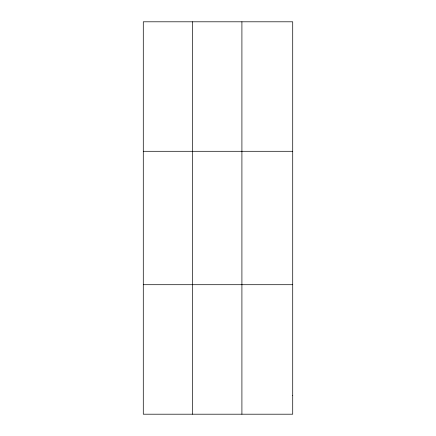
<?xml version="1.0" encoding="UTF-8"?>
<svg xmlns="http://www.w3.org/2000/svg" width="436" height="436" viewBox="0 0 436 436"><rect width="100%" height="100%" fill="white"/><g stroke="black" fill="none" stroke-linecap="round" stroke-linejoin="round"><path stroke-width="0.65" d="M192.598 21.8L192.598 414.2M241.909 21.8L241.909 414.2M143.286 151.292L292.714 151.292M143.286 284.708L292.714 284.708M292.714 395.703L292.714 414.2L143.286 414.2L143.286 21.8L292.714 21.8L292.714 395.703"/></g></svg>
